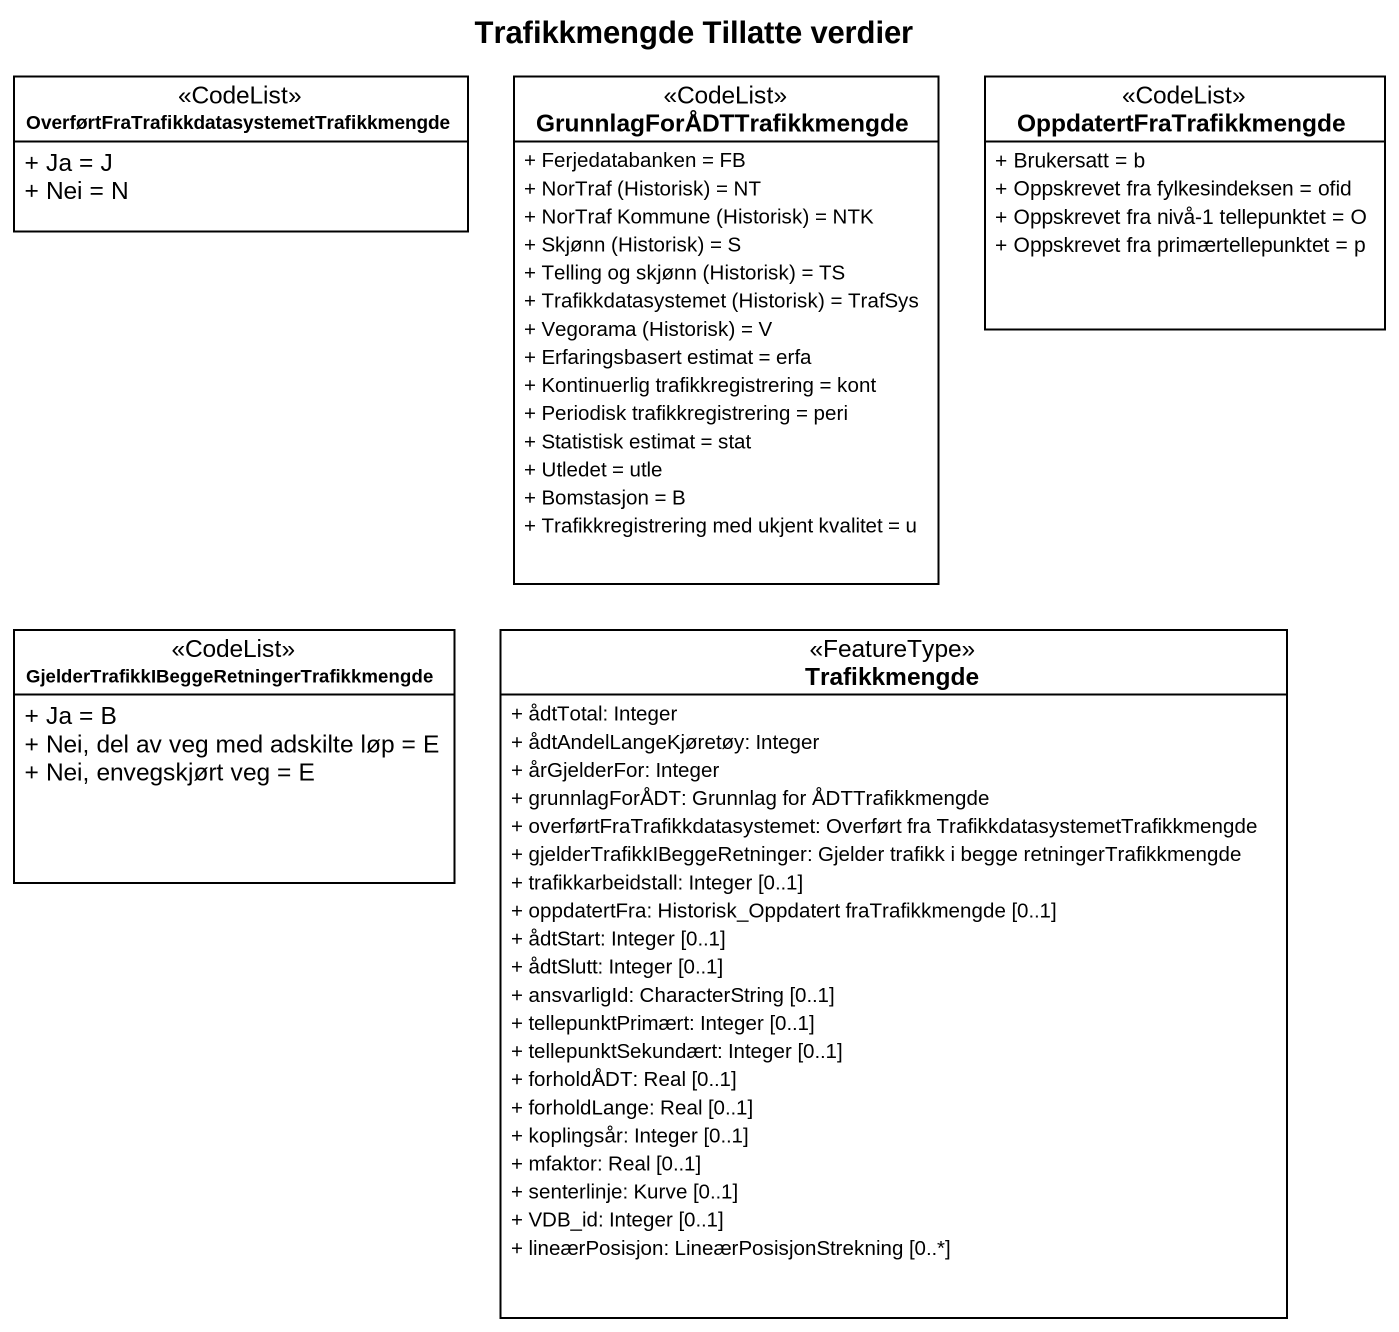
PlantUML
@startuml
title Trafikkmengde Tillatte verdier
hide circle
hide empty members
skinparam classAttributeIconSize 0
class "OverførtFraTrafikkdatasystemetTrafikkmengde" as OverførtFraTrafikkdatasystem <<CodeList>> {
  + Ja = J
  + Nei = N
}
class GrunnlagForÅDTTrafikkmengde <<CodeList>> {
  + Ferjedatabanken = FB
  {field} + NorTraf (Historisk) = NT
  {field} + NorTraf Kommune (Historisk) = NTK
  {field} + Skjønn (Historisk) = S
  {field} + Telling og skjønn (Historisk) = TS
  {field} + Trafikkdatasystemet (Historisk) = TrafSys
  {field} + Vegorama (Historisk) = V
  + Erfaringsbasert estimat = erfa
  + Kontinuerlig trafikkregistrering = kont
  + Periodisk trafikkregistrering = peri
  + Statistisk estimat = stat
  + Utledet = utle
  + Bomstasjon = B
  + Trafikkregistrering med ukjent kvalitet = u
}
class OppdatertFraTrafikkmengde <<CodeList>> {
  + Brukersatt = b
  + Oppskrevet fra fylkesindeksen = ofid
  + Oppskrevet fra nivå-1 tellepunktet = O
  + Oppskrevet fra primærtellepunktet = p
}
class "GjelderTrafikkIBeggeRetningerTrafikkmengde" as GjelderTrafikkIBeggeRetninge <<CodeList>> {
  + Ja = B
  + Nei, del av veg med adskilte løp = E
  + Nei, envegskjørt veg = E
}
class Trafikkmengde <<FeatureType>> {
  + ådtTotal: Integer
  + ådtAndelLangeKjøretøy: Integer
  + årGjelderFor: Integer
  + grunnlagForÅDT: Grunnlag for ÅDTTrafikkmengde
  + overførtFraTrafikkdatasystemet: Overført fra TrafikkdatasystemetTrafikkmengde
  + gjelderTrafikkIBeggeRetninger: Gjelder trafikk i begge retningerTrafikkmengde
  + trafikkarbeidstall: Integer [0..1]
  + oppdatertFra: Historisk_Oppdatert fraTrafikkmengde [0..1]
  + ådtStart: Integer [0..1]
  + ådtSlutt: Integer [0..1]
  + ansvarligId: CharacterString [0..1]
  + tellepunktPrimært: Integer [0..1]
  + tellepunktSekundært: Integer [0..1]
  + forholdÅDT: Real [0..1]
  + forholdLange: Real [0..1]
  + koplingsår: Integer [0..1]
  + mfaktor: Real [0..1]
  + senterlinje: Kurve [0..1]
  + VDB_id: Integer [0..1]
  + lineærPosisjon: LineærPosisjonStrekning [0..*]
}
@enduml
